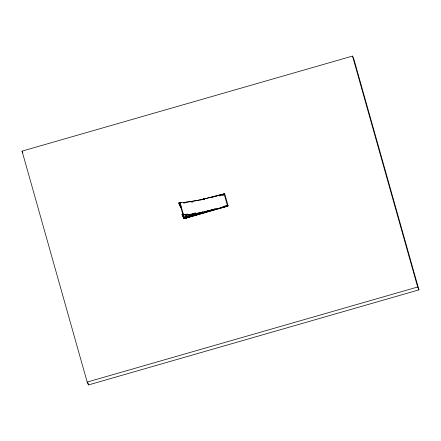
<?xml version="1.0" encoding="UTF-8"?>
<svg xmlns="http://www.w3.org/2000/svg" width="441" height="441" viewBox="0 0 441 441"><rect width="100%" height="100%" fill="white"/><g stroke="black" fill="none" stroke-linecap="round" stroke-linejoin="round"><path stroke-width="0.66" d="M224.061 194.784L223.907 193.952L224.061 194.784L222.755 195.165M225.781 205.897L227.143 205.434L227.352 206.179L184.162 218.675L183.991 217.826M207.248 211.267L207.038 210.517L207.783 210.351L207.992 211.096L184.162 218.675L187.094 214.756L186.885 214.012L187.397 213.924L187.607 214.673L185.165 218.383L184.955 217.639M183.963 217.926L186.521 214.497M182.739 214.072L181.99 214.287L183.886 218.758L184.636 218.543L184.393 217.689L193.489 213.582M194.911 213.78L184.603 218.433L195.826 213.598L195.617 212.854L194.702 213.031L194.911 213.78L195.826 213.598M186.014 217.148L191.416 214.734M221.63 194.569C207.783 198.053 193.764 202.077 179.487 202.689L181.19 202.739M224.701 193.748L224.144 193.979L227.584 206.173C212.882 209.729 198.169 214.607 182.927 214.883C198.263 214.188 213.279 209.712 228.14 205.941L224.701 193.748L198.897 200.181L183.688 202.617M182.717 214.133L183.274 213.907M227.374 205.423L227.925 205.197M227.584 206.173L228.14 205.941M202.617 199.486L204.541 198.869L204.751 199.619L204.012 199.784L203.803 199.04L200.6 200.054M188.539 216.476L202.651 211.983M227.352 206.179L184.206 218.571L207.992 211.096M185.893 217.226L202.551 211.939M22.05 151.125L352.513 56.073L353.82 58.94L418.95 289.875L88.487 384.927L87.18 382.06L22.05 151.125L22.833 152.845M178.776 202.888L180.672 207.358L178.776 202.888L179.52 202.673L182.965 214.883L184.636 218.543M179.007 203.698L179.752 203.483L181.141 206.531M212.138 197.331L223.907 193.952M219.541 196.013L224.116 194.702M182.221 215.098L182.965 214.883M192.491 215.384L195.76 214.447M199.685 213.317L201.647 212.755M204.26 212.005L212.104 209.751M213.411 209.376L215.373 208.814M222.567 206.746L227.143 205.434M198.334 213.791L201.598 212.854M202.904 212.474L215.324 208.902M87.18 382.06L417.644 287.008L418.95 289.875M203.803 199.04L204.541 198.869M187.094 214.756L187.607 214.673M184.393 217.689L184.818 217.689L185.027 218.433M183.015 214.684L184.404 217.733M181.99 214.287L183.886 218.758M352.513 56.073L417.644 287.008M227.087 205.523L227.297 206.267M180.044 202.458L183.484 214.651M184.051 217.909L184.261 218.653M87.742 382.281L88.487 384.927M192.381 201.377L191.466 201.554L191.675 202.298L192.59 202.121L192.381 201.377M184.156 202.447L183.649 202.529L183.858 203.273L184.366 203.191L184.156 202.447"/></g></svg>
